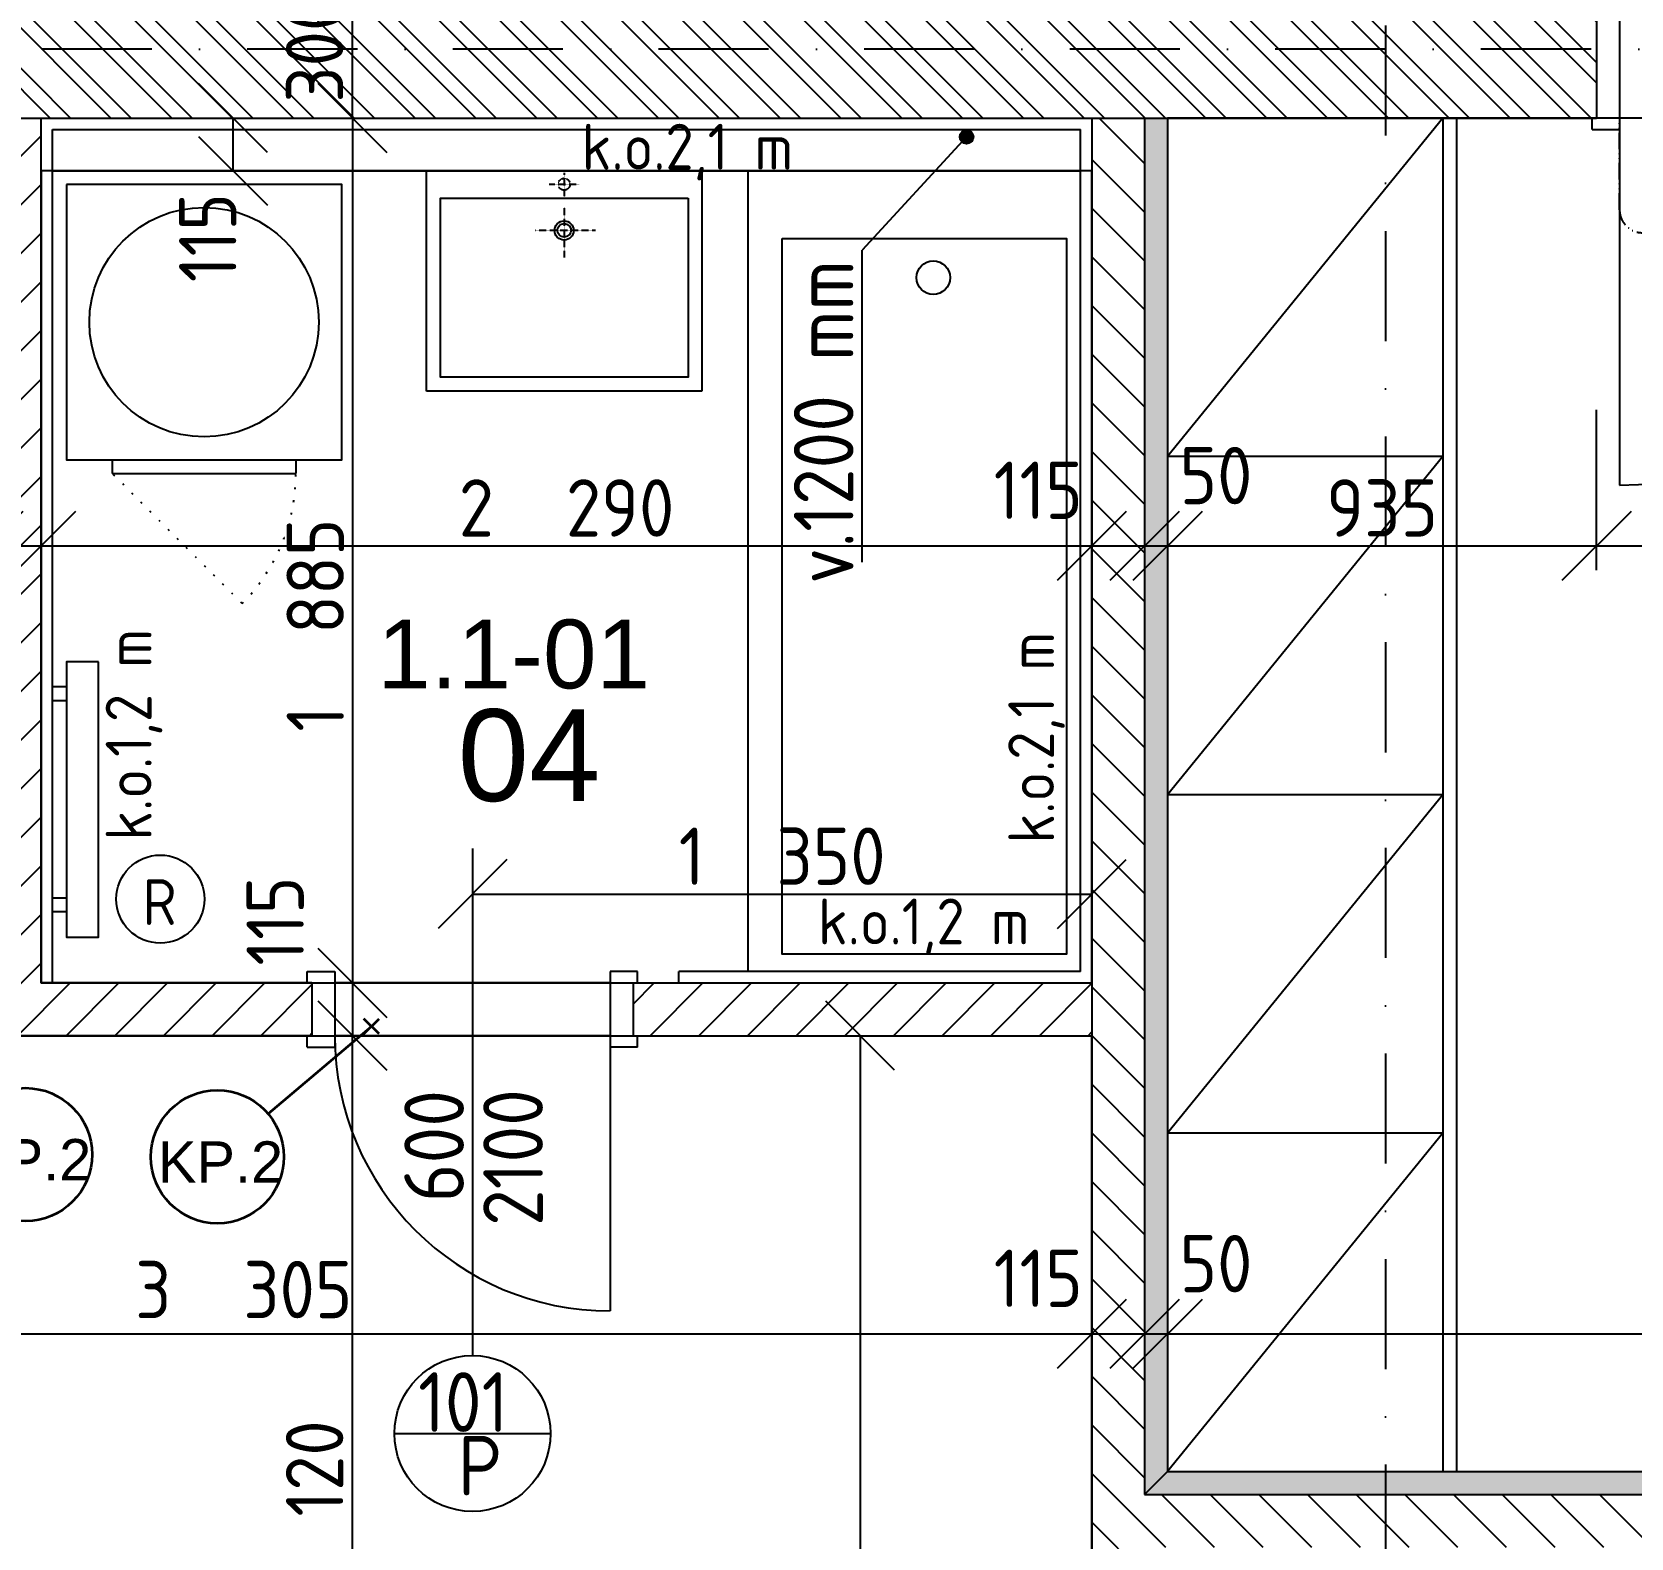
# Model space of a CAD drawing. Extents: x 4511820 to 5180432, y -1526536 to -944957.
# Drawn here: x 5033106 to 5036591, y -1328570 to -1325288 of the extents above; entities that cross this region are included whole.
import ezdxf

# ---------------------------------------------------------------- set-up
doc = ezdxf.new("R2010")
doc.units = 0
doc.header["$MEASUREMENT"] = 0
for name, pattern in [('ACAD_ISO07W100', [3.5, 0.5, -3]), ('ACAD_ISO12W100', [22, 12, -3, 0.5, -3, 0.5, -3]), ('BODKOCIARKOVANA_3', [5.6, 3, -1.3, 0, -1.3]), ('DASHED', [0.75, 0.5, -0.25])]:
    doc.linetypes.add(name, pattern=pattern)
doc.layers.get('0').update_dxf_attribs({"linetype": 'CONTINUOUS'})
doc.layers.get('Defpoints').update_dxf_attribs({"color": 61, "linetype": 'CONTINUOUS'})
for name, color, linetype in [('DVERE', 45, 'CONTINUOUS'), ('KÓTY', 4, 'CONTINUOUS'), ('MÚRY', 1, 'CONTINUOUS'), ('osi', 253, 'CONTINUOUS'), ('Plochy', 41, 'CONTINUOUS'), ('POPIS', 7, 'CONTINUOUS'), ('TENKÁ', 7, 'CONTINUOUS'), ('Z-Kúrenie', 101, 'CONTINUOUS'), ('ZARIADENIE', 47, 'CONTINUOUS'), ('ZARIADENIE1', 145, 'CONTINUOUS'), ('ZARIADOVACIE', 144, 'CONTINUOUS'), ('ZZ-chladenie', 133, 'CONTINUOUS'), ('ŠRAFY', 82, 'CONTINUOUS')]:
    doc.layers.add(name, color=color, linetype=linetype)
doc.layers.add('preklady', color=74, linetype='CONTINUOUS', lineweight=35)
doc.styles.add('ARIAL', font='arial.ttf')
doc.styles.add('STYLE1', font='isocp.shx')
doc.dimstyles.new('STANDARD-50', dxfattribs={"dimtxt": 125, "dimasz": 150, "dimexe": 10, "dimexo": 200, "dimgap": 20, "dimtad": 1, "dimdsep": 46, "dimlunit": 6, "dimtxsty": 'STYLE1', "dimblk1": 'OBLIQUE', "dimblk2": 'OBLIQUE', "dimsah": 1, "dimcen": 2.5, "dimse1": 1, "dimse2": 1, "dimadec": 0, "dimazin": 0, "dimtfac": 1, "dimtmove": 1, "dimatfit": 3, "dimldrblk": 'OBLIQUE', "dimfxl": 1, "dimtolj": 1, "dimtzin": 0, "dimarcsym": 0})
pattern_1 = [(45, (515270.5, 128041), (-53.0330086, 53.0330086), [])]

# ---------------------------------------------------------------- blocks, each defined once
blk = doc.blocks.new('pračka')
at = {"layer": 'ZARIADENIE1', "color": 8, "linetype": 'ACAD_ISO07W100', "ltscale": 8}
blk.add_line((4536136.9, -1117296.3), (4536419.7, -1117579.2), dxfattribs=at)
at = {"layer": 'ZARIADENIE1', "color": 8}
for p, q in [((4536419.7, -1117579.2), (4536019.7, -1117579.2)), ((4536019.7, -1117609.2), (4536019.7, -1117579.2)), ((4536419.7, -1117609.2), (4536419.7, -1117579.2))]:
    blk.add_line(p, q, dxfattribs=at)
blk.add_lwpolyline([(4536519.7, -1118209.2), (4536519.7, -1117609.2), (4535919.7, -1117609.2), (4535919.7, -1118209.2)], close=True, dxfattribs=at)
blk.add_circle((4536219.7, -1117909.2), 250, dxfattribs=at)
at = {"layer": 'ZARIADENIE1', "color": 8, "linetype": 'ACAD_ISO07W100', "ltscale": 8}
blk.add_arc((4536419.7, -1117579.2), 400, 135, 180, dxfattribs=at)
blk = doc.blocks.new('_OBLIQUE')
at = {"color": 0, "linetype": 'ByBlock'}
blk.add_line((-0.5, -0.5), (0.5, 0.5), dxfattribs=at)
blk = doc.blocks.new('*D23228')
at = {"layer": 'Defpoints', "color": 0}
for p in [(5035416, -1327475.2), (5034911, -1331595.2), (5035416, -1331595.2)]:
    blk.add_point(p, dxfattribs=at)
at = {"layer": 'KÓTY', "color": 0, "lineweight": -2}
blk.add_line((5034911, -1327475.2), (5034911, -1331595.2), dxfattribs=at)
at = {"layer": 'KÓTY', "color": 0, "linetype": 'ByBlock', "lineweight": -2, "xscale": 150, "yscale": 150, "zscale": 150}
for p, rotation in [((5034911, -1327475.2), 90), ((5034911, -1331595.2), 270)]:
    blk.add_blockref('_OBLIQUE', p, dxfattribs=dict(at, rotation=rotation))
at = {"layer": 'KÓTY', "color": 0, "insert": (5034828.5, -1329535.2), "char_height": 125, "attachment_point": 5, "rotation": 90, "style": 'STYLE1'}
blk.add_mtext('\\A1;4ﾠ120', dxfattribs=at)
blk = doc.blocks.new('*D23229')
at = {"layer": 'Defpoints', "color": 0}
for p in [(5033212, -1327475.2), (5033804.5, -1327475.2), (5033212, -1329595.2)]:
    blk.add_point(p, dxfattribs=at)
at = {"layer": 'KÓTY', "color": 0, "lineweight": -2}
blk.add_line((5033804.5, -1329595.2), (5033804.5, -1327475.2), dxfattribs=at)
at = {"layer": 'KÓTY', "color": 0, "linetype": 'ByBlock', "lineweight": -2, "xscale": 150, "yscale": 150, "zscale": 150}
for p, rotation in [((5033804.5, -1327475.2), 90), ((5033804.5, -1329595.2), 270)]:
    blk.add_blockref('_OBLIQUE', p, dxfattribs=dict(at, rotation=rotation))
at = {"layer": 'KÓTY', "color": 0, "insert": (5033722, -1328535.2), "char_height": 125, "attachment_point": 5, "rotation": 90, "style": 'STYLE1'}
blk.add_mtext('\\A1;2ﾠ120', dxfattribs=at)
blk = doc.blocks.new('*D23234')
at = {"layer": 'Defpoints', "color": 0}
for p in [(5034066, -1327067.5), (5035416, -1327067.5), (5035416, -1327166.5)]:
    blk.add_point(p, dxfattribs=at)
at = {"layer": 'KÓTY', "color": 0, "lineweight": -2}
blk.add_line((5034066, -1327166.5), (5035416, -1327166.5), dxfattribs=at)
at = {"layer": 'KÓTY', "color": 0, "linetype": 'ByBlock', "lineweight": -2, "xscale": 150, "yscale": 150, "zscale": 150, "rotation": 180}
blk.add_blockref('_OBLIQUE', (5034066, -1327166.5), dxfattribs=at)
at = {"layer": 'KÓTY', "color": 0, "linetype": 'ByBlock', "lineweight": -2, "xscale": 150, "yscale": 150, "zscale": 150}
blk.add_blockref('_OBLIQUE', (5035416, -1327166.5), dxfattribs=at)
at = {"layer": 'KÓTY', "color": 0, "insert": (5034741, -1327084), "char_height": 125, "attachment_point": 5, "style": 'STYLE1'}
blk.add_mtext('\\A1;1ﾠ350', dxfattribs=at)
blk = doc.blocks.new('*D23240')
at = {"layer": 'Defpoints', "color": 0}
for p in [(5033126, -1326407.5), (5035416, -1326407.5), (5035416, -1326407.5)]:
    blk.add_point(p, dxfattribs=at)
at = {"layer": 'KÓTY', "color": 0, "lineweight": -2}
blk.add_line((5033126, -1326407.5), (5035416, -1326407.5), dxfattribs=at)
at = {"layer": 'KÓTY', "color": 0, "linetype": 'ByBlock', "lineweight": -2, "xscale": 150, "yscale": 150, "zscale": 150, "rotation": 180}
blk.add_blockref('_OBLIQUE', (5033126, -1326407.5), dxfattribs=at)
at = {"layer": 'KÓTY', "color": 0, "linetype": 'ByBlock', "lineweight": -2, "xscale": 150, "yscale": 150, "zscale": 150}
blk.add_blockref('_OBLIQUE', (5035416, -1326407.5), dxfattribs=at)
at = {"layer": 'KÓTY', "color": 0, "insert": (5034271, -1326325), "char_height": 125, "attachment_point": 5, "style": 'STYLE1'}
blk.add_mtext('\\A1;2ﾠ290', dxfattribs=at)
blk = doc.blocks.new('*D23241')
at = {"layer": 'Defpoints', "color": 0}
for p in [(5033011, -1326407.5), (5033126, -1326407.5), (5033126, -1326407.5)]:
    blk.add_point(p, dxfattribs=at)
at = {"layer": 'KÓTY', "color": 0, "lineweight": -2}
blk.add_line((5033011, -1326407.5), (5033126, -1326407.5), dxfattribs=at)
at = {"layer": 'KÓTY', "color": 0, "linetype": 'ByBlock', "lineweight": -2, "xscale": 150, "yscale": 150, "zscale": 150, "rotation": 180}
blk.add_blockref('_OBLIQUE', (5033011, -1326407.5), dxfattribs=at)
at = {"layer": 'KÓTY', "color": 0, "linetype": 'ByBlock', "lineweight": -2, "xscale": 150, "yscale": 150, "zscale": 150}
blk.add_blockref('_OBLIQUE', (5033126, -1326407.5), dxfattribs=at)
at = {"layer": 'KÓTY', "color": 0, "insert": (5032870, -1326305), "char_height": 125, "attachment_point": 5, "style": 'STYLE1'}
blk.add_mtext('\\A1;115', dxfattribs=at)
blk = doc.blocks.new('*D23242')
at = {"layer": 'Defpoints', "color": 0}
for p in [(5033126, -1327360.2), (5033126, -1327475.2), (5033804.5, -1327475.2)]:
    blk.add_point(p, dxfattribs=at)
at = {"layer": 'KÓTY', "color": 0, "lineweight": -2}
blk.add_line((5033804.5, -1327360.2), (5033804.5, -1327475.2), dxfattribs=at)
at = {"layer": 'KÓTY', "color": 0, "linetype": 'ByBlock', "lineweight": -2, "xscale": 150, "yscale": 150, "zscale": 150}
for p, rotation in [((5033804.5, -1327360.2), 90), ((5033804.5, -1327475.2), 270)]:
    blk.add_blockref('_OBLIQUE', p, dxfattribs=dict(at, rotation=rotation))
at = {"layer": 'KÓTY', "color": 0, "insert": (5033636, -1327225.5), "char_height": 125, "attachment_point": 5, "rotation": 90, "style": 'STYLE1'}
blk.add_mtext('\\A1;115', dxfattribs=at)
blk = doc.blocks.new('*D23243')
at = {"layer": 'Defpoints', "color": 0}
for p in [(5033151, -1325475.2), (5033151, -1327360.2), (5033804.5, -1327360.2)]:
    blk.add_point(p, dxfattribs=at)
at = {"layer": 'KÓTY', "color": 0, "lineweight": -2}
blk.add_line((5033804.5, -1325475.2), (5033804.5, -1327360.2), dxfattribs=at)
at = {"layer": 'KÓTY', "color": 0, "linetype": 'ByBlock', "lineweight": -2, "xscale": 150, "yscale": 150, "zscale": 150}
for p, rotation in [((5033804.5, -1325475.2), 90), ((5033804.5, -1327360.2), 270)]:
    blk.add_blockref('_OBLIQUE', p, dxfattribs=dict(at, rotation=rotation))
at = {"layer": 'KÓTY', "color": 0, "insert": (5033723.5, -1326580.5), "char_height": 125, "attachment_point": 5, "rotation": 90, "style": 'STYLE1'}
blk.add_mtext('\\A1;1ﾠ885', dxfattribs=at)
blk = doc.blocks.new('*D23249')
at = {"layer": 'Defpoints', "color": 0}
for p in [(5035416, -1328125), (5032111, -1328475.2), (5035416, -1328475.2)]:
    blk.add_point(p, dxfattribs=at)
at = {"layer": 'KÓTY', "color": 0, "lineweight": -2}
blk.add_line((5032111, -1328125), (5035416, -1328125), dxfattribs=at)
at = {"layer": 'KÓTY', "color": 0, "linetype": 'ByBlock', "lineweight": -2, "xscale": 150, "yscale": 150, "zscale": 150, "rotation": 180}
blk.add_blockref('_OBLIQUE', (5032111, -1328125), dxfattribs=at)
at = {"layer": 'KÓTY', "color": 0, "linetype": 'ByBlock', "lineweight": -2, "xscale": 150, "yscale": 150, "zscale": 150}
blk.add_blockref('_OBLIQUE', (5035416, -1328125), dxfattribs=at)
at = {"layer": 'KÓTY', "color": 0, "insert": (5033567.5, -1328028.5), "char_height": 125, "attachment_point": 5, "style": 'STYLE1'}
blk.add_mtext('\\A1;3ﾠ305', dxfattribs=at)
blk = doc.blocks.new('*D23250')
at = {"layer": 'Defpoints', "color": 0}
for p in [(5035416, -1328125), (5035531, -1328125), (5035531, -1328125)]:
    blk.add_point(p, dxfattribs=at)
at = {"layer": 'KÓTY', "color": 0, "lineweight": -2}
blk.add_line((5035416, -1328125), (5035531, -1328125), dxfattribs=at)
at = {"layer": 'KÓTY', "color": 0, "linetype": 'ByBlock', "lineweight": -2, "xscale": 150, "yscale": 150, "zscale": 150, "rotation": 180}
blk.add_blockref('_OBLIQUE', (5035416, -1328125), dxfattribs=at)
at = {"layer": 'KÓTY', "color": 0, "linetype": 'ByBlock', "lineweight": -2, "xscale": 150, "yscale": 150, "zscale": 150}
blk.add_blockref('_OBLIQUE', (5035531, -1328125), dxfattribs=at)
at = {"layer": 'KÓTY', "color": 0, "insert": (5035299, -1328004), "char_height": 125, "attachment_point": 5, "style": 'STYLE1'}
blk.add_mtext('\\A1;115', dxfattribs=at)
blk = doc.blocks.new('*D23251')
at = {"layer": 'Defpoints', "color": 0}
for p in [(5035531, -1328125), (5035581, -1328125), (5035581, -1328125)]:
    blk.add_point(p, dxfattribs=at)
at = {"layer": 'KÓTY', "color": 0, "lineweight": -2}
blk.add_line((5035531, -1328125), (5035581, -1328125), dxfattribs=at)
at = {"layer": 'KÓTY', "color": 0, "linetype": 'ByBlock', "lineweight": -2, "xscale": 150, "yscale": 150, "zscale": 150, "rotation": 180}
blk.add_blockref('_OBLIQUE', (5035531, -1328125), dxfattribs=at)
at = {"layer": 'KÓTY', "color": 0, "linetype": 'ByBlock', "lineweight": -2, "xscale": 150, "yscale": 150, "zscale": 150}
blk.add_blockref('_OBLIQUE', (5035581, -1328125), dxfattribs=at)
at = {"layer": 'KÓTY', "color": 0, "insert": (5035686.5, -1327972), "char_height": 125, "attachment_point": 5, "style": 'STYLE1'}
blk.add_mtext('\\A1;50', dxfattribs=at)
blk = doc.blocks.new('*D23252')
at = {"layer": 'Defpoints', "color": 0}
for p in [(5035581, -1328125), (5040541, -1328125), (5040541, -1328125)]:
    blk.add_point(p, dxfattribs=at)
at = {"layer": 'KÓTY', "color": 0, "lineweight": -2}
blk.add_line((5035581, -1328125), (5040541, -1328125), dxfattribs=at)
at = {"layer": 'KÓTY', "color": 0, "linetype": 'ByBlock', "lineweight": -2, "xscale": 150, "yscale": 150, "zscale": 150, "rotation": 180}
blk.add_blockref('_OBLIQUE', (5035581, -1328125), dxfattribs=at)
at = {"layer": 'KÓTY', "color": 0, "linetype": 'ByBlock', "lineweight": -2, "xscale": 150, "yscale": 150, "zscale": 150}
blk.add_blockref('_OBLIQUE', (5040541, -1328125), dxfattribs=at)
at = {"layer": 'KÓTY', "color": 0, "insert": (5038061, -1328042.5), "char_height": 125, "attachment_point": 5, "style": 'STYLE1'}
blk.add_mtext('\\A1;4ﾠ960', dxfattribs=at)
blk = doc.blocks.new('*D23256')
at = {"layer": 'Defpoints', "color": 0}
for p in [(5034476.5, -1325475.2), (5033544, -1325590.2), (5034476.5, -1325590.2)]:
    blk.add_point(p, dxfattribs=at)
at = {"layer": 'KÓTY', "color": 0, "lineweight": -2}
blk.add_line((5033544, -1325475.2), (5033544, -1325590.2), dxfattribs=at)
at = {"layer": 'KÓTY', "color": 0, "linetype": 'ByBlock', "lineweight": -2, "xscale": 150, "yscale": 150, "zscale": 150}
for p, rotation in [((5033544, -1325475.2), 90), ((5033544, -1325590.2), 270)]:
    blk.add_blockref('_OBLIQUE', p, dxfattribs=dict(at, rotation=rotation))
at = {"layer": 'KÓTY', "color": 0, "insert": (5033489, -1325736), "char_height": 125, "attachment_point": 5, "rotation": 90, "style": 'STYLE1'}
blk.add_mtext('\\A1;115', dxfattribs=at)
blk = doc.blocks.new('*D23260')
at = {"layer": 'Defpoints', "color": 0}
for p in [(5035581, -1324926.7), (5036516, -1324926.7), (5036516, -1326407.5)]:
    blk.add_point(p, dxfattribs=at)
at = {"layer": 'KÓTY', "color": 0, "lineweight": -2}
blk.add_line((5035581, -1326407.5), (5036516, -1326407.5), dxfattribs=at)
at = {"layer": 'KÓTY', "color": 0, "linetype": 'ByBlock', "lineweight": -2, "xscale": 150, "yscale": 150, "zscale": 150, "rotation": 180}
blk.add_blockref('_OBLIQUE', (5035581, -1326407.5), dxfattribs=at)
at = {"layer": 'KÓTY', "color": 0, "linetype": 'ByBlock', "lineweight": -2, "xscale": 150, "yscale": 150, "zscale": 150}
blk.add_blockref('_OBLIQUE', (5036516, -1326407.5), dxfattribs=at)
at = {"layer": 'KÓTY', "color": 0, "insert": (5036048.5, -1326325), "char_height": 125, "attachment_point": 5, "style": 'STYLE1'}
blk.add_mtext('\\A1;935', dxfattribs=at)
blk = doc.blocks.new('*D23261')
at = {"layer": 'Defpoints', "color": 0}
for p in [(5036516, -1324776.7), (5037416, -1324776.7), (5037416, -1326407.5)]:
    blk.add_point(p, dxfattribs=at)
at = {"layer": 'KÓTY', "color": 0, "lineweight": -2}
blk.add_line((5036516, -1326407.5), (5037416, -1326407.5), dxfattribs=at)
at = {"layer": 'KÓTY', "color": 0, "linetype": 'ByBlock', "lineweight": -2, "xscale": 150, "yscale": 150, "zscale": 150, "rotation": 180}
blk.add_blockref('_OBLIQUE', (5036516, -1326407.5), dxfattribs=at)
at = {"layer": 'KÓTY', "color": 0, "linetype": 'ByBlock', "lineweight": -2, "xscale": 150, "yscale": 150, "zscale": 150}
blk.add_blockref('_OBLIQUE', (5037416, -1326407.5), dxfattribs=at)
at = {"layer": 'KÓTY', "color": 0, "insert": (5036966, -1326325), "char_height": 125, "attachment_point": 5, "style": 'STYLE1'}
blk.add_mtext('\\A1;900', dxfattribs=at)
blk = doc.blocks.new('*D23267')
at = {"layer": 'Defpoints', "color": 0}
for p in [(5035416, -1326407.5), (5035531, -1326407.5), (5035531, -1326407.5)]:
    blk.add_point(p, dxfattribs=at)
at = {"layer": 'KÓTY', "color": 0, "lineweight": -2}
blk.add_line((5035416, -1326407.5), (5035531, -1326407.5), dxfattribs=at)
at = {"layer": 'KÓTY', "color": 0, "linetype": 'ByBlock', "lineweight": -2, "xscale": 150, "yscale": 150, "zscale": 150, "rotation": 180}
blk.add_blockref('_OBLIQUE', (5035416, -1326407.5), dxfattribs=at)
at = {"layer": 'KÓTY', "color": 0, "linetype": 'ByBlock', "lineweight": -2, "xscale": 150, "yscale": 150, "zscale": 150}
blk.add_blockref('_OBLIQUE', (5035531, -1326407.5), dxfattribs=at)
at = {"layer": 'KÓTY', "color": 0, "insert": (5035299, -1326286.5), "char_height": 125, "attachment_point": 5, "style": 'STYLE1'}
blk.add_mtext('\\A1;115', dxfattribs=at)
blk = doc.blocks.new('*D23268')
at = {"layer": 'Defpoints', "color": 0}
for p in [(5035531, -1326407.5), (5035581, -1326407.5), (5035581, -1326407.5)]:
    blk.add_point(p, dxfattribs=at)
at = {"layer": 'KÓTY', "color": 0, "lineweight": -2}
blk.add_line((5035531, -1326407.5), (5035581, -1326407.5), dxfattribs=at)
at = {"layer": 'KÓTY', "color": 0, "linetype": 'ByBlock', "lineweight": -2, "xscale": 150, "yscale": 150, "zscale": 150, "rotation": 180}
blk.add_blockref('_OBLIQUE', (5035531, -1326407.5), dxfattribs=at)
at = {"layer": 'KÓTY', "color": 0, "linetype": 'ByBlock', "lineweight": -2, "xscale": 150, "yscale": 150, "zscale": 150}
blk.add_blockref('_OBLIQUE', (5035581, -1326407.5), dxfattribs=at)
at = {"layer": 'KÓTY', "color": 0, "insert": (5035686.5, -1326254.5), "char_height": 125, "attachment_point": 5, "style": 'STYLE1'}
blk.add_mtext('\\A1;50', dxfattribs=at)
blk = doc.blocks.new('*D23282')
at = {"layer": 'Defpoints', "color": 0}
for p in [(5033804.5, -1325175.2), (5033804.5, -1325175.2), (5033804.5, -1325475.2)]:
    blk.add_point(p, dxfattribs=at)
at = {"layer": 'KÓTY', "color": 0, "lineweight": -2}
blk.add_line((5033804.5, -1325475.2), (5033804.5, -1325175.2), dxfattribs=at)
at = {"layer": 'KÓTY', "color": 0, "linetype": 'ByBlock', "lineweight": -2, "xscale": 150, "yscale": 150, "zscale": 150}
for p, rotation in [((5033804.5, -1325175.2), 90), ((5033804.5, -1325475.2), 270)]:
    blk.add_blockref('_OBLIQUE', p, dxfattribs=dict(at, rotation=rotation))
at = {"layer": 'KÓTY', "color": 0, "insert": (5033722, -1325325.2), "char_height": 125, "attachment_point": 5, "rotation": 90, "style": 'STYLE1'}
blk.add_mtext('\\A1;300', dxfattribs=at)
blk = doc.blocks.new('chlj3')
at = {"layer": 'ZZ-chladenie', "linetype": 'ACAD_ISO12W100', "ltscale": 3}
for p, q in [((5005195.8, -1151691.8), (5005395.8, -1151691.8)), ((5005195.8, -1152470.8), (5005395.8, -1152470.8))]:
    blk.add_line(p, q, dxfattribs=at)
blk.add_lwpolyline([(5005145.8, -1152419.2), (5005138.4, -1152419.2), (5005138.4, -1151744.5), (5005145.8, -1151744.5)], close=True, dxfattribs=at)
for centre, start, end in [((5005195.8, -1151741.8), 90, 180), ((5005195.8, -1152420.8), 180, 270)]:
    blk.add_arc(centre, 50, start, end, dxfattribs=at)

msp = doc.modelspace()

# ---------------------------------------------------------------- hatches: boundary and pattern name
at = {"layer": 'KÓTY'}
h = msp.add_hatch(color=256, dxfattribs=at)
h.dxf.hatch_style = 1
h.paths.add_polyline_path([(5035158, -1325516.5, 0.65381715), (5035132.826, -1325505.478, 1.52947961)])
at = {"layer": 'ŠRAFY'}
h = msp.add_hatch(dxfattribs=at)
h.set_pattern_fill('ANSI32', color=256, scale=250, angle=90)
h.paths.add_polyline_path([(5035341, -1325175.191), (5035226, -1325175.191), (5033376, -1325175.191), (5033211, -1325175.191), (5031271, -1325175.191), (5031271, -1325475.191), (5031971, -1325475.191), (5032111, -1325475.191), (5033011, -1325475.191), (5033126, -1325475.191), (5035416, -1325475.191), (5035581, -1325475.191), (5036516, -1325475.191), (5036516, -1325175.191), (5036356, -1325175.191), (5036241, -1325175.191)])
at = {"layer": 'ŠRAFY', "ltscale": 0.25}
h = msp.add_hatch(dxfattribs=at)
h.set_pattern_fill('ANSI31', color=256, scale=600, style=0)
h.set_pattern_definition(pattern_1)
h.paths.add_polyline_path([(5032111, -1327475.191), (5032266, -1327475.191), (5032266, -1327360.191), (5032111, -1327360.191)])
h.paths.add_polyline_path([(5032111, -1325990.191), (5033011, -1325990.191), (5033011, -1327360.191), (5032966, -1327360.191), (5032966, -1327475.191), (5033716, -1327475.191), (5033716, -1327360.191), (5033126, -1327360.191), (5033126, -1325475.191), (5033011, -1325475.191), (5033011, -1325875.191), (5032111, -1325875.191)])
h = msp.add_hatch(dxfattribs=at)
h.set_pattern_fill('ANSI31', color=256, scale=600, angle=90, style=0)
h.set_pattern_definition([(135, (-2976355.03, 23031.926), (-53.0330086, -53.0330086), [])])
h.paths.add_polyline_path([(5035416, -1325475.191), (5035531, -1325475.191), (5035531, -1328475.191), (5040541, -1328475.191), (5040541, -1328590.191), (5035531, -1328590.191), (5035531, -1328685.191), (5035531, -1328695.191), (5035416, -1328695.191), (5035416, -1328685.191), (5035416, -1327475.191), (5035416, -1327360.191)])
at = {"layer": 'ŠRAFY'}
h = msp.add_hatch(dxfattribs=at)
h.set_pattern_fill('DOTS', color=256, scale=250, angle=90)
h.set_pattern_definition([(90, (-71441.844, -199631), (-15.625, 7.8125), [0, -15.625])])
h.paths.add_polyline_path([(5035531, -1325475.191), (5035531, -1328475.191), (5035581, -1328425.191), (5035581, -1325475.191)])
at = {"layer": 'ŠRAFY', "ltscale": 0.25}
h = msp.add_hatch(dxfattribs=at)
h.set_pattern_fill('ANSI31', color=256, scale=600, style=0)
h.set_pattern_definition(pattern_1)
h.paths.add_polyline_path([(5035416, -1327475.191), (5035416, -1327360.191), (5034516, -1327360.191), (5034426, -1327360.191), (5034416, -1327360.191), (5034416, -1327475.191), (5034426, -1327475.191)])
at = {"layer": 'ŠRAFY'}
h = msp.add_hatch(dxfattribs=at)
h.set_pattern_fill('DOTS', color=256, scale=250)
h.set_pattern_definition([(0, (0, -175781), (7.8125, 15.625), [0, -15.625])])
h.paths.add_polyline_path([(5040541, -1328425.191), (5035581, -1328425.191), (5035531, -1328475.191), (5040541, -1328475.191)])

# ---------------------------------------------------------------- linework, layer by layer
at = {"layer": 'DVERE', "ltscale": 0.25}
for p, q in [((5036566, -1325150.191), (5036566, -1325500.191)), ((5036506, -1325500.191), (5036506, -1325475.191)), ((5037366, -1325475.191), (5036566, -1325475.191)), ((5036566, -1325475.191), (5036566, -1326275.191)), ((5036506, -1325500.191), (5036566, -1325500.191)), ((5034066, -1327067.535), (5034066, -1328172.191)), ((5033706, -1327360.191), (5033706, -1327335.191)), ((5033706, -1327335.191), (5033766, -1327335.191)), ((5033766, -1327335.191), (5033766, -1327500.191)), ((5034366, -1327360.191), (5033766, -1327360.191)), ((5034366, -1327335.191), (5034366, -1327500.191)), ((5034426, -1327335.191), (5034366, -1327335.191)), ((5034366, -1327360.191), (5034366, -1327505.191)), ((5034426, -1327360.191), (5034426, -1327335.191)), ((5033706, -1327500.191), (5033706, -1327475.191)), ((5033706, -1327500.191), (5033766, -1327500.191)), ((5034366, -1327475.191), (5033766, -1327475.191)), ((5034366, -1327475.191), (5034366, -1328075.191)), ((5034426, -1327500.191), (5034366, -1327500.191)), ((5034426, -1327500.191), (5034426, -1327475.191)), ((5033896, -1328342.191), (5034236, -1328342.191))]:
    msp.add_line(p, q, dxfattribs=at)
msp.add_circle((5034066, -1328342.191), 170, dxfattribs=at)
for centre, radius, start, end in [((5036566, -1325475.191), 800, 270, 0), ((5034366, -1327475.191), 600, 180, 270)]:
    msp.add_arc(centre, radius, start, end, dxfattribs=at)
at = {"layer": 'KÓTY'}
for p, q in [((5035143, -1325516.5), (5034915, -1325763.5)), ((5034915, -1326443), (5034915, -1325763.5)), ((5036516, -1326460.903), (5036516, -1326110.903)), ((5035581, -1328425.191), (5035531, -1328475.191))]:
    msp.add_line(p, q, dxfattribs=at)
msp.add_circle((5035143, -1325516.5), 15, dxfattribs=at)
at = {"layer": 'MÚRY'}
for p, q in [((5036516, -1325175.191), (5036516, -1325475.191)), ((5033126, -1325475.191), (5035416, -1325475.191)), ((5035416, -1325475.191), (5035416, -1327360.191)), ((5035581, -1325475.191), (5036516, -1325475.191)), ((5035581, -1325475.191), (5035581, -1328425.191)), ((5035416, -1328695.191), (5035416, -1327475.191)), ((5035581, -1328425.191), (5040541, -1328425.191))]:
    msp.add_line(p, q, dxfattribs=at)
at = {"layer": 'MÚRY', "ltscale": 0.25}
for p, q in [((5033126, -1327360.191), (5033126, -1325475.191)), ((5033716, -1327360.191), (5033126, -1327360.191)), ((5033716, -1327360.191), (5033716, -1327475.191)), ((5034416, -1327360.191), (5034416, -1327475.191)), ((5034416, -1327360.191), (5035416, -1327360.191)), ((5033716, -1327475.191), (5032966, -1327475.191)), ((5034416, -1327475.191), (5035416, -1327475.191))]:
    msp.add_line(p, q, dxfattribs=at)
at = {"layer": 'osi', "linetype": 'BODKOCIARKOVANA_3', "ltscale": 80}
for p, q in [((5036056, -1310038), (5036056, -1347555.191)), ((5041881, -1325325.191), (4978211, -1325325.191))]:
    msp.add_line(p, q, dxfattribs=at)
at = {"layer": 'Plochy'}
for points in [[(5040541, -1325475.191), (5035581, -1325475.191), (5035581, -1328425.191), (5040541, -1328425.191)], [(5035416, -1325590.191), (5033126, -1325590.191), (5033126, -1327360.191), (5035416, -1327360.191)], [(5032111, -1331595.191), (5032111, -1329550.191), (5031971, -1329550.191), (5031971, -1328475.191), (5032111, -1328475.191), (5032111, -1327475.191), (5035416, -1327475.191), (5035416, -1331595.191), (5033531, -1331595.191), (5033531, -1329710.191), (5034166, -1329710.191), (5034166, -1329595.191), (5033416, -1329595.191), (5033416, -1331595.191)]]:
    msp.add_lwpolyline(points, close=True, dxfattribs=at)
at = {"layer": 'preklady'}
for p, q in [((5033845.883, -1327454.883), (5033620.675, -1327645.511)), ((5033829.265, -1327471.499), (5033862.499, -1327438.265)), ((5033862.5, -1327471.5), (5033829.266, -1327438.266))]:
    msp.add_line(p, q, dxfattribs=at)
at = {"layer": 'preklady', "ltscale": 0.25}
for centre in [(5033092, -1327734.191), (5033510, -1327739.191)]:
    msp.add_circle(centre, 145, dxfattribs=at)
at = {"layer": 'TENKÁ'}
for p, q in [((5033011, -1325475.191), (5033126, -1325475.191)), ((5035416, -1325475.191), (5035581, -1325475.191)), ((5035531, -1325475.191), (5035531, -1328475.191)), ((5034516, -1327360.191), (5034516, -1327335.191)), ((5035416, -1327360.191), (5035416, -1327475.191)), ((5035531, -1328475.191), (5040541, -1328475.191))]:
    msp.add_line(p, q, dxfattribs=at)
at = {"layer": 'TENKÁ', "ltscale": 0.25}
for p, q in [((5033151, -1327360.191), (5033151, -1325500.191)), ((5033151, -1325500.191), (5035391, -1325500.191)), ((5035391, -1327335.191), (5035391, -1325500.191)), ((5033151, -1325590.191), (5035391, -1325590.191)), ((5035391, -1327335.191), (5034516, -1327335.191))]:
    msp.add_line(p, q, dxfattribs=at)
at = {"layer": 'Z-Kúrenie', "linetype": 'Continuous'}
for p, q in [((5033181, -1326715.191), (5033151, -1326715.191)), ((5033181, -1326745.191), (5033151, -1326745.191)), ((5033181, -1327175.191), (5033151, -1327175.191)), ((5033181, -1327205.191), (5033151, -1327205.191))]:
    msp.add_line(p, q, dxfattribs=at)
msp.add_lwpolyline([(5033251, -1326660.191), (5033181, -1326660.191), (5033181, -1327260.191), (5033251, -1327260.191)], close=True, dxfattribs=at)
msp.add_circle((5033385.677, -1327177.533), 96, dxfattribs=at)
at = {"layer": 'ZARIADENIE', "ltscale": 0.25}
for p, q in [((5036181, -1325475.191), (5035581, -1326212.691)), ((5036181, -1325475.191), (5036181, -1328425.191)), ((5036211, -1325475.191), (5036211, -1328425.191)), ((5036181, -1326212.691), (5035581, -1326212.691)), ((5036181, -1326212.691), (5035581, -1326950.191)), ((5036181, -1326950.191), (5035581, -1326950.191)), ((5036181, -1326950.191), (5035581, -1327687.691)), ((5036181, -1327687.691), (5035581, -1328425.191)), ((5036181, -1327687.691), (5035581, -1327687.691))]:
    msp.add_line(p, q, dxfattribs=at)
at = {"layer": 'ZARIADOVACIE', "ltscale": 0.25}
for p, q in [((5033966, -1326070.191), (5033966, -1325590.191)), ((5034566, -1325590.191), (5034566, -1326070.191)), ((5034666, -1325590.191), (5034666, -1327335.191)), ((5034566, -1326070.191), (5033966, -1326070.191))]:
    msp.add_line(p, q, dxfattribs=at)
at = {"layer": 'ZARIADOVACIE', "linetype": 'DASHED'}
for p, q in [((5034233.137, -1325619.54), (5034298.863, -1325619.54)), ((5034266, -1325594.892), (5034266, -1325646.926)), ((5034266, -1325669.298), (5034266, -1325778.843)), ((5034203.012, -1325719.962), (5034334.465, -1325719.962))]:
    msp.add_line(p, q, dxfattribs=at)
at = {"layer": 'ZARIADOVACIE', "ltscale": 0.25}
for points in [[(5034536, -1325650.191), (5034536, -1326040.191), (5033996, -1326040.191), (5033996, -1325650.191)], [(5034536, -1325650.191), (5034536, -1326040.191), (5033996, -1326040.191), (5033996, -1325650.191)], [(5034741, -1325737.664), (5035361, -1325737.664), (5035361, -1327297.664), (5034741, -1327297.664)]]:
    msp.add_lwpolyline(points, close=True, dxfattribs=at)
at = {"layer": 'ZARIADOVACIE', "linetype": 'DASHED'}
msp.add_circle((5034265.686, -1325619.539), 12.931, dxfattribs=at)
at = {"layer": 'ZARIADOVACIE', "linetype": 'Continuous'}
for centre, radius in [((5034265.727, -1325720.23), 20.877), ((5034266, -1325719.962), 14.781)]:
    msp.add_circle(centre, radius, dxfattribs=at)
at = {"layer": 'ZARIADOVACIE', "ltscale": 0.25}
msp.add_circle((5035070.298, -1325823.078), 36.624, dxfattribs=at)

# ---------------------------------------------------------------- block references
at = {"layer": 'TENKÁ', "rotation": 180}
msp.add_blockref('pračka', (9569700.747, -2443829.383), dxfattribs=at)
at = {"layer": 'ZZ-chladenie', "rotation": 90}
msp.add_blockref('chlj3', (3884874.23, -6330871.012), dxfattribs=at)

# ---------------------------------------------------------------- texts
at = {"layer": 'DVERE', "style": 'STYLE1'}
for s, p in [('101', (5033947.47, -1328338.691)), ('P', (5034034.47, -1328477.328))]:
    msp.add_text(s, height=130, dxfattribs=at).set_placement(p)
at = {"layer": 'POPIS', "lineweight": 40, "ltscale": 0.25, "style": 'ARIAL'}
for s, height, p in [('1.1-01', 150, (5033858.769, -1326718.27)), ('04', 200, (5034033.811, -1326963.77)), ('04', 200, (5034033.811, -1326963.77))]:
    msp.add_text(s, height=height, dxfattribs=at).set_placement(p)
at = {"layer": 'preklady', "linetype": 'Continuous', "lineweight": 20, "style": 'ARIAL'}
for p in [(5032962.736, -1327790.448), (5033380.736, -1327795.448)]:
    msp.add_text('KP.2', height=90, dxfattribs=at).set_placement(p)
at = {"layer": 'TENKÁ', "linetype": 'Continuous', "style": 'STYLE1'}
for s, p in [('k.o.2,1 m', (5034304.145, -1325587.787)), ('k.o.1,2 m', (5034819.136, -1327276.179))]:
    msp.add_text(s, height=100, dxfattribs=at).set_placement(p)
for s, height, p in [('v.1200 mm', 130, (5034896.417, -1326491.128)), ('k.o.1,2 m', 100, (5033366.673, -1327049.886)), ('k.o.2,1 m', 100, (5035333.716, -1327056.214)), ('600', 130, (5034047.417, -1327838.106)), ('2100', 130, (5034219.524, -1327889.88))]:
    msp.add_text(s, height=height, rotation=90, dxfattribs=at).set_placement(p)
at = {"layer": 'Z-Kúrenie', "linetype": 'Continuous', "style": 'STYLE1'}
msp.add_text('R', height=100, dxfattribs=at).set_placement((5033347.049, -1327233.733))

# ---------------------------------------------------------------- dimensions: what is measured, and where the dimension line sits
at = {"layer": 'KÓTY'}
for base, p1, p2, picture, middle in [((5037416, -1326407.5), (5036516, -1324776.691), (5037416, -1324776.691), '*D23261', (5036966, -1326325)), ((5036516, -1326407.5), (5035581, -1324926.691), (5036516, -1324926.691), '*D23260', (5036048.5, -1326325)), ((5035416, -1326407.5), (5033126, -1326407.5), (5035416, -1326407.5), '*D23240', (5034271, -1326324.957)), ((5035416, -1327166.5), (5034066, -1327067.535), (5035416, -1327067.535), '*D23234', (5034741, -1327083.957)), ((5040541, -1328125), (5035581, -1328125), (5040541, -1328125), '*D23252', (5038061, -1328042.457))]:
    dim = msp.add_linear_dim(base=base, p1=p1, p2=p2, dimstyle='STANDARD-50', dxfattribs=at)
    dim.commit()
    dim.dimension.update_dxf_attribs({"geometry": picture, "text_midpoint": middle})
for base, p1, p2, picture, middle in [((5033804.5, -1325175.191), (5033804.5, -1325475.191), (5033804.5, -1325175.191), '*D23282', (5033722, -1325325.191)), ((5033804.5, -1327475.191), (5033212, -1329595.191), (5033212, -1327475.191), '*D23229', (5033721.957, -1328535.191)), ((5034911, -1331595.191), (5035416, -1327475.191), (5035416, -1331595.191), '*D23228', (5034828.457, -1329535.191))]:
    dim = msp.add_linear_dim(base=base, p1=p1, p2=p2, angle=90, dimstyle='STANDARD-50', dxfattribs=at)
    dim.commit()
    dim.dimension.update_dxf_attribs({"geometry": picture, "text_midpoint": middle})
for base, p1, p2, picture, middle in [((5033804.5, -1327360.191), (5033151, -1325475.191), (5033151, -1327360.191), '*D23243', (5033806, -1326580.5)), ((5033544, -1325590.191), (5034476.5, -1325475.191), (5034476.5, -1325590.191), '*D23256', (5033571.5, -1325736)), ((5033804.5, -1327475.191), (5033126, -1327360.191), (5033126, -1327475.191), '*D23242', (5033718.5, -1327225.5))]:
    dim = msp.add_linear_dim(base=base, p1=p1, p2=p2, angle=90, dimstyle='STANDARD-50', dxfattribs=at)
    dim.commit()
    dim.dimension.update_dxf_attribs({"geometry": picture, "text_midpoint": middle, "dimtype": 160})
for base, p1, p2, picture, middle in [((5035581, -1326407.5), (5035531, -1326407.5), (5035581, -1326407.5), '*D23268', (5035686.5, -1326337)), ((5035531, -1326407.5), (5035416, -1326407.5), (5035531, -1326407.5), '*D23267', (5035299, -1326369)), ((5033126, -1326407.5), (5033011, -1326407.5), (5033126, -1326407.5), '*D23241', (5032870, -1326387.5)), ((5035531, -1328125), (5035416, -1328125), (5035531, -1328125), '*D23250', (5035299, -1328086.5)), ((5035581, -1328125), (5035531, -1328125), (5035581, -1328125), '*D23251', (5035686.5, -1328054.5)), ((5035416, -1328125), (5032111, -1328475.191), (5035416, -1328475.191), '*D23249', (5033567.5, -1328111))]:
    dim = msp.add_linear_dim(base=base, p1=p1, p2=p2, dimstyle='STANDARD-50', dxfattribs=at)
    dim.commit()
    dim.dimension.update_dxf_attribs({"geometry": picture, "text_midpoint": middle, "dimtype": 160})

doc.saveas('drawing.dxf')
